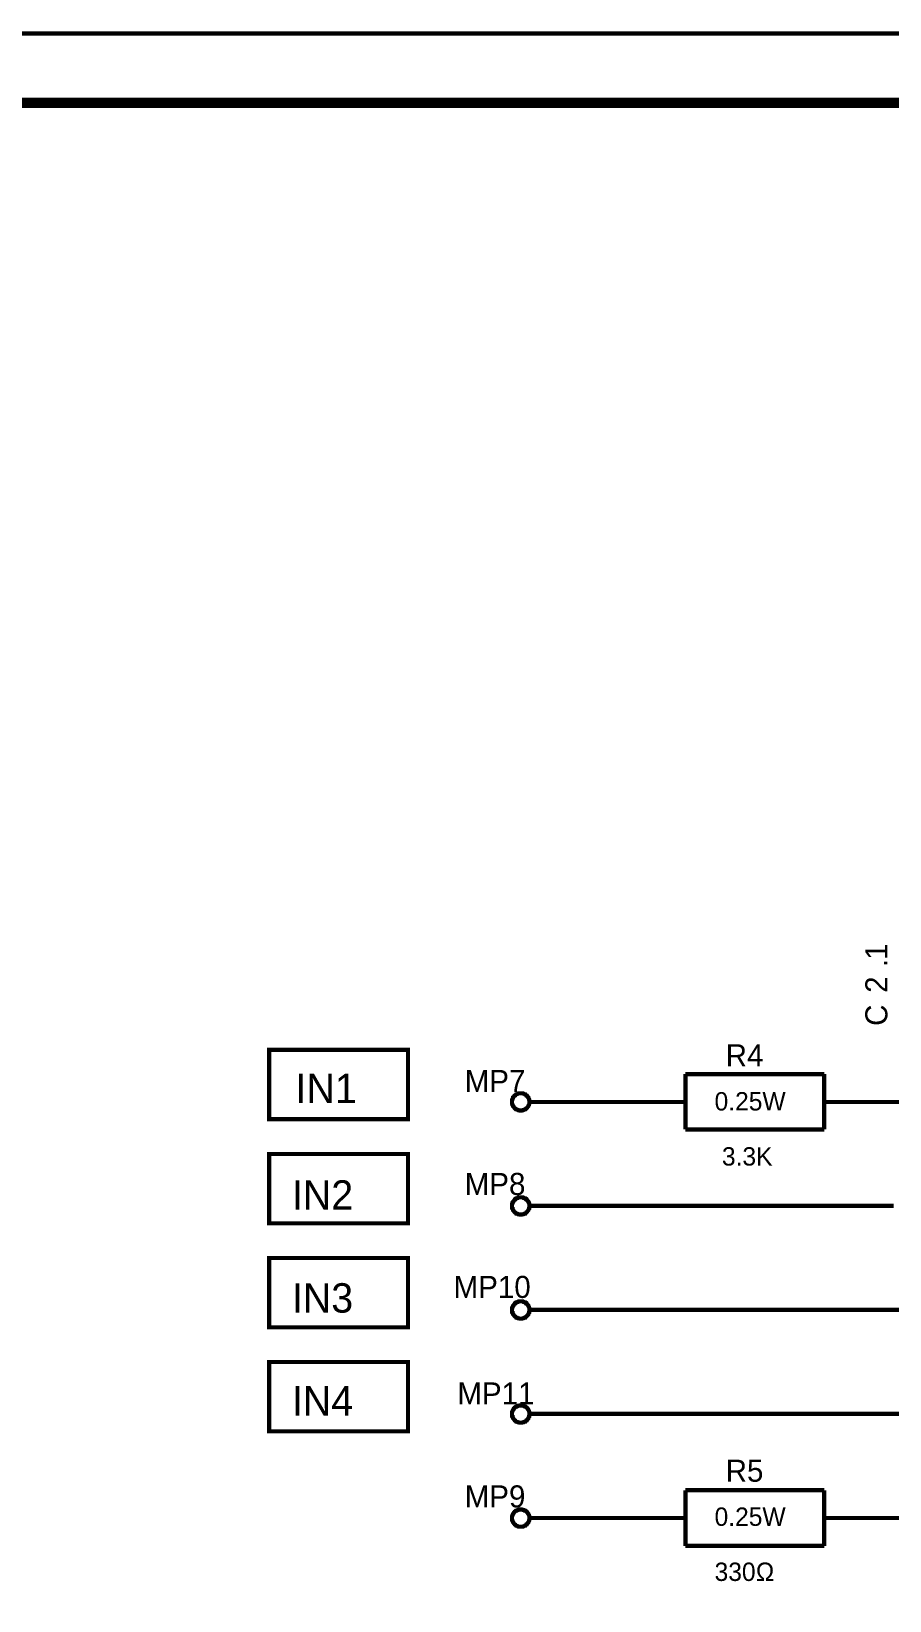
# Model space of a CAD drawing. Header units: millimetres. Extents: x 0 to 420, y 0 to 297.
# Drawn here: x 220.4 to 282.2, y 184 to 297.1 of the extents above; entities that cross this region are included whole.
import ezdxf

# ---------------------------------------------------------------- set-up
doc = ezdxf.new("R2010")
doc.units = ezdxf.units.MM
doc.layers.add('Sheet', color=255, linetype='Continuous')

msp = doc.modelspace()

# ---------------------------------------------------------------- linework, layer by layer
at = {"layer": 'Sheet'}
for points, const_width in [([(0.1, 297), (419.9, 297), (419.9, 0), (0.1, 0), (0.1, 297)], 0.3), ([(0.1, 297), (419.9, 297), (419.9, 0), (0.1, 0), (0.1, 297)], 0.3), ([(0.1, 297), (0.1, 0), (419.9, 0), (419.9, 297), (0.1, 297), (0.1, 297)], 0.0991), ([(0.1, 297), (0.1, 0), (419.9, 0), (419.9, 297), (0.1, 297), (0.1, 297)], 0.0991), ([(20.09, 292), (414.92, 292), (414.92, 8), (20.09, 8), (20.09, 292)], 0.749), ([(237.49, 223.74), (247.49, 223.74), (247.49, 218.74), (237.49, 218.74), (237.49, 223.74)], 0.3), ([(237.49, 223.74), (237.49, 218.74), (247.49, 218.74), (247.49, 223.74), (237.49, 223.74), (237.49, 223.74)], 0.0991), ([(237.49, 216.24), (247.49, 216.24), (247.49, 211.24), (237.49, 211.24), (237.49, 216.24)], 0.3), ([(237.49, 216.24), (237.49, 211.24), (247.49, 211.24), (247.49, 216.24), (237.49, 216.24), (237.49, 216.24)], 0.0991), ([(237.49, 208.74), (247.49, 208.74), (247.49, 203.74), (237.49, 203.74), (237.49, 208.74)], 0.3), ([(237.49, 208.74), (237.49, 203.74), (247.49, 203.74), (247.49, 208.74), (237.49, 208.74), (237.49, 208.74)], 0.0991), ([(237.49, 201.24), (247.49, 201.24), (247.49, 196.24), (237.49, 196.24), (237.49, 201.24)], 0.3), ([(237.49, 201.24), (237.49, 196.24), (247.49, 196.24), (247.49, 201.24), (237.49, 201.24), (237.49, 201.24)], 0.0991)]:
    msp.add_lwpolyline(points, close=True, dxfattribs=dict(at, const_width=const_width))
at = {"layer": 'Sheet', "const_width": 0.3}
for points in [[(279.98, 219.98), (287.48, 219.98), (287.48, 224.99)], [(267.48, 221.99), (267.48, 218)], [(267.48, 221.99), (277.48, 221.99)], [(277.48, 221.99), (277.48, 218)], [(254.99, 219.98), (254.99, 220.02), (254.99, 220.05), (254.99, 220.08), (255, 220.12), (255, 220.15), (255.02, 220.17), (255.02, 220.2), (255.04, 220.23), (255.05, 220.25), (255.07, 220.28), (255.07, 220.32), (255.09, 220.33), (255.12, 220.37), (255.13, 220.38), (255.15, 220.42), (255.17, 220.43), (255.18, 220.45), (255.22, 220.46), (255.23, 220.48), (255.27, 220.51), (255.28, 220.53), (255.32, 220.53), (255.35, 220.55), (255.37, 220.56), (255.4, 220.58), (255.43, 220.58), (255.45, 220.6), (255.48, 220.6), (255.52, 220.61), (255.55, 220.61), (255.58, 220.61), (255.61, 220.61)], [(255.61, 220.61), (255.58, 220.61), (255.55, 220.61), (255.52, 220.61), (255.48, 220.6), (255.45, 220.6), (255.43, 220.58), (255.4, 220.58), (255.37, 220.56), (255.35, 220.55), (255.32, 220.53), (255.28, 220.53), (255.27, 220.51), (255.23, 220.48), (255.22, 220.46), (255.18, 220.45), (255.17, 220.43), (255.15, 220.42), (255.13, 220.38), (255.12, 220.37), (255.09, 220.33), (255.07, 220.32), (255.07, 220.28), (255.05, 220.25), (255.04, 220.23), (255.02, 220.2), (255.02, 220.17), (255, 220.15), (255, 220.12), (254.99, 220.08), (254.99, 220.05), (254.99, 220.02), (254.99, 219.98)], [(255.61, 220.61), (255.65, 220.61), (255.68, 220.61), (255.71, 220.61), (255.75, 220.6), (255.78, 220.6), (255.8, 220.58), (255.83, 220.58), (255.86, 220.56), (255.88, 220.55), (255.91, 220.53), (255.95, 220.53), (255.96, 220.51), (256, 220.48), (256.01, 220.46), (256.05, 220.45), (256.06, 220.43), (256.08, 220.42), (256.09, 220.38), (256.11, 220.37), (256.14, 220.33), (256.16, 220.32), (256.16, 220.28), (256.18, 220.25), (256.19, 220.23), (256.21, 220.2), (256.21, 220.17), (256.23, 220.15), (256.23, 220.12), (256.24, 220.08), (256.24, 220.05), (256.24, 220.02), (256.24, 219.98)], [(256.24, 219.98), (256.24, 220.02), (256.24, 220.05), (256.24, 220.08), (256.23, 220.12), (256.23, 220.15), (256.21, 220.17), (256.21, 220.2), (256.19, 220.23), (256.18, 220.25), (256.16, 220.28), (256.16, 220.32), (256.14, 220.33), (256.11, 220.37), (256.09, 220.38), (256.08, 220.42), (256.06, 220.43), (256.05, 220.45), (256.01, 220.46), (256, 220.48), (255.96, 220.51), (255.95, 220.53), (255.91, 220.53), (255.88, 220.55), (255.86, 220.56), (255.83, 220.58), (255.8, 220.58), (255.78, 220.6), (255.75, 220.6), (255.71, 220.61), (255.68, 220.61), (255.65, 220.61), (255.61, 220.61)], [(255.61, 219.37), (255.58, 219.37), (255.55, 219.37), (255.52, 219.37), (255.48, 219.39), (255.45, 219.39), (255.43, 219.41), (255.4, 219.41), (255.37, 219.42), (255.35, 219.44), (255.32, 219.45), (255.28, 219.45), (255.27, 219.47), (255.23, 219.49), (255.22, 219.52), (255.18, 219.54), (255.17, 219.55), (255.15, 219.57), (255.13, 219.6), (255.12, 219.62), (255.09, 219.65), (255.07, 219.67), (255.07, 219.7), (255.05, 219.72), (255.04, 219.75), (255.02, 219.77), (255.02, 219.8), (255, 219.84), (255, 219.87), (254.99, 219.89), (254.99, 219.92), (254.99, 219.95), (254.99, 219.98)], [(254.99, 219.98), (254.99, 219.98)], [(254.99, 219.98), (254.99, 219.95), (254.99, 219.92), (254.99, 219.89), (255, 219.87), (255, 219.84), (255.02, 219.8), (255.02, 219.77), (255.04, 219.75), (255.05, 219.72), (255.07, 219.7), (255.07, 219.67), (255.09, 219.65), (255.12, 219.62), (255.13, 219.6), (255.15, 219.57), (255.17, 219.55), (255.18, 219.54), (255.22, 219.52), (255.23, 219.49), (255.27, 219.47), (255.28, 219.45), (255.32, 219.45), (255.35, 219.44), (255.37, 219.42), (255.4, 219.41), (255.43, 219.41), (255.45, 219.39), (255.48, 219.39), (255.52, 219.37), (255.55, 219.37), (255.58, 219.37), (255.61, 219.37)], [(256.24, 219.98), (256.24, 219.95), (256.24, 219.92), (256.24, 219.89), (256.23, 219.87), (256.23, 219.84), (256.21, 219.8), (256.21, 219.77), (256.19, 219.75), (256.18, 219.72), (256.16, 219.7), (256.16, 219.67), (256.14, 219.65), (256.11, 219.62), (256.09, 219.6), (256.08, 219.57), (256.06, 219.55), (256.05, 219.54), (256.01, 219.52), (256, 219.49), (255.96, 219.47), (255.95, 219.45), (255.91, 219.45), (255.88, 219.44), (255.86, 219.42), (255.83, 219.41), (255.8, 219.41), (255.78, 219.39), (255.75, 219.39), (255.71, 219.37), (255.68, 219.37), (255.65, 219.37), (255.61, 219.37)], [(255.61, 219.37), (255.65, 219.37), (255.68, 219.37), (255.71, 219.37), (255.75, 219.39), (255.78, 219.39), (255.8, 219.41), (255.83, 219.41), (255.86, 219.42), (255.88, 219.44), (255.91, 219.45), (255.95, 219.45), (255.96, 219.47), (256, 219.49), (256.01, 219.52), (256.05, 219.54), (256.06, 219.55), (256.08, 219.57), (256.09, 219.6), (256.11, 219.62), (256.14, 219.65), (256.16, 219.67), (256.16, 219.7), (256.18, 219.72), (256.19, 219.75), (256.21, 219.77), (256.21, 219.8), (256.23, 219.84), (256.23, 219.87), (256.24, 219.89), (256.24, 219.92), (256.24, 219.95), (256.24, 219.98)], [(256.24, 219.98), (257.49, 219.98)], [(256.24, 219.98), (256.24, 219.98), (256.24, 219.98), (256.24, 219.98), (256.24, 219.98), (256.24, 219.98), (256.24, 219.98), (256.24, 219.98), (256.24, 219.98), (256.24, 219.98), (256.24, 219.98), (256.24, 219.98), (256.24, 219.98), (256.24, 219.98), (256.24, 219.98), (256.24, 219.98), (256.24, 219.98), (256.24, 219.98), (256.24, 219.98), (256.24, 219.98), (256.24, 219.98), (256.24, 219.98), (256.24, 219.98), (256.24, 219.98), (256.24, 219.98), (256.24, 219.98), (256.24, 219.98), (256.24, 219.98), (256.24, 219.98), (256.24, 219.98), (256.24, 219.98), (256.24, 219.98), (256.24, 219.98)], [(256.24, 219.98), (256.24, 219.98)], [(257.49, 219.98), (264.98, 219.98)], [(267.48, 219.98), (264.98, 219.98)], [(277.48, 219.98), (279.98, 219.98)], [(267.48, 218), (277.48, 218)], [(254.99, 212.5), (254.99, 212.53), (254.99, 212.57), (254.99, 212.6), (255, 212.62), (255, 212.65), (255.02, 212.68), (255.02, 212.72), (255.04, 212.73), (255.05, 212.76), (255.07, 212.78), (255.07, 212.81), (255.09, 212.83), (255.12, 212.86), (255.13, 212.88), (255.15, 212.91), (255.17, 212.93), (255.18, 212.95), (255.22, 212.96), (255.23, 213), (255.27, 213.01), (255.28, 213.03), (255.32, 213.03), (255.35, 213.05), (255.37, 213.06), (255.4, 213.08), (255.43, 213.08), (255.45, 213.1), (255.48, 213.1), (255.52, 213.11), (255.55, 213.11), (255.58, 213.11), (255.61, 213.11)], [(255.61, 213.11), (255.58, 213.11), (255.55, 213.11), (255.52, 213.11), (255.48, 213.1), (255.45, 213.1), (255.43, 213.08), (255.4, 213.08), (255.37, 213.06), (255.35, 213.05), (255.32, 213.03), (255.28, 213.03), (255.27, 213.01), (255.23, 213), (255.22, 212.96), (255.18, 212.95), (255.17, 212.93), (255.15, 212.91), (255.13, 212.88), (255.12, 212.86), (255.09, 212.83), (255.07, 212.81), (255.07, 212.78), (255.05, 212.76), (255.04, 212.73), (255.02, 212.72), (255.02, 212.68), (255, 212.65), (255, 212.62), (254.99, 212.6), (254.99, 212.57), (254.99, 212.53), (254.99, 212.5)], [(255.61, 211.87), (255.58, 211.87), (255.55, 211.87), (255.52, 211.87), (255.48, 211.89), (255.45, 211.89), (255.43, 211.9), (255.4, 211.9), (255.37, 211.92), (255.35, 211.94), (255.32, 211.95), (255.28, 211.95), (255.27, 211.97), (255.23, 212), (255.22, 212.02), (255.18, 212.04), (255.17, 212.05), (255.15, 212.07), (255.13, 212.1), (255.12, 212.12), (255.09, 212.15), (255.07, 212.17), (255.07, 212.2), (255.05, 212.24), (255.04, 212.25), (255.02, 212.28), (255.02, 212.32), (255, 212.33), (255, 212.37), (254.99, 212.4), (254.99, 212.43), (254.99, 212.47), (254.99, 212.5)], [(254.99, 212.5), (254.99, 212.5)], [(254.99, 212.5), (254.99, 212.47), (254.99, 212.43), (254.99, 212.4), (255, 212.37), (255, 212.33), (255.02, 212.32), (255.02, 212.28), (255.04, 212.25), (255.05, 212.24), (255.07, 212.2), (255.07, 212.17), (255.09, 212.15), (255.12, 212.12), (255.13, 212.1), (255.15, 212.07), (255.17, 212.05), (255.18, 212.04), (255.22, 212.02), (255.23, 212), (255.27, 211.97), (255.28, 211.95), (255.32, 211.95), (255.35, 211.94), (255.37, 211.92), (255.4, 211.9), (255.43, 211.9), (255.45, 211.89), (255.48, 211.89), (255.52, 211.87), (255.55, 211.87), (255.58, 211.87), (255.61, 211.87)], [(255.61, 213.11), (255.65, 213.11), (255.68, 213.11), (255.71, 213.11), (255.75, 213.1), (255.78, 213.1), (255.8, 213.08), (255.83, 213.08), (255.86, 213.06), (255.88, 213.05), (255.91, 213.03), (255.95, 213.03), (255.96, 213.01), (256, 213), (256.01, 212.96), (256.05, 212.95), (256.06, 212.93), (256.08, 212.91), (256.09, 212.88), (256.11, 212.86), (256.14, 212.83), (256.16, 212.81), (256.16, 212.78), (256.18, 212.76), (256.19, 212.73), (256.21, 212.72), (256.21, 212.68), (256.23, 212.65), (256.23, 212.62), (256.24, 212.6), (256.24, 212.57), (256.24, 212.53), (256.24, 212.5)], [(256.24, 212.5), (256.24, 212.53), (256.24, 212.57), (256.24, 212.6), (256.23, 212.62), (256.23, 212.65), (256.21, 212.68), (256.21, 212.72), (256.19, 212.73), (256.18, 212.76), (256.16, 212.78), (256.16, 212.81), (256.14, 212.83), (256.11, 212.86), (256.09, 212.88), (256.08, 212.91), (256.06, 212.93), (256.05, 212.95), (256.01, 212.96), (256, 213), (255.96, 213.01), (255.95, 213.03), (255.91, 213.03), (255.88, 213.05), (255.86, 213.06), (255.83, 213.08), (255.8, 213.08), (255.78, 213.1), (255.75, 213.1), (255.71, 213.11), (255.68, 213.11), (255.65, 213.11), (255.61, 213.11)], [(256.24, 212.5), (256.24, 212.47), (256.24, 212.43), (256.24, 212.4), (256.23, 212.37), (256.23, 212.33), (256.21, 212.32), (256.21, 212.28), (256.19, 212.25), (256.18, 212.24), (256.16, 212.2), (256.16, 212.17), (256.14, 212.15), (256.11, 212.12), (256.09, 212.1), (256.08, 212.07), (256.06, 212.05), (256.05, 212.04), (256.01, 212.02), (256, 212), (255.96, 211.97), (255.95, 211.95), (255.91, 211.95), (255.88, 211.94), (255.86, 211.92), (255.83, 211.9), (255.8, 211.9), (255.78, 211.89), (255.75, 211.89), (255.71, 211.87), (255.68, 211.87), (255.65, 211.87), (255.61, 211.87)], [(255.61, 211.87), (255.65, 211.87), (255.68, 211.87), (255.71, 211.87), (255.75, 211.89), (255.78, 211.89), (255.8, 211.9), (255.83, 211.9), (255.86, 211.92), (255.88, 211.94), (255.91, 211.95), (255.95, 211.95), (255.96, 211.97), (256, 212), (256.01, 212.02), (256.05, 212.04), (256.06, 212.05), (256.08, 212.07), (256.09, 212.1), (256.11, 212.12), (256.14, 212.15), (256.16, 212.17), (256.16, 212.2), (256.18, 212.24), (256.19, 212.25), (256.21, 212.28), (256.21, 212.32), (256.23, 212.33), (256.23, 212.37), (256.24, 212.4), (256.24, 212.43), (256.24, 212.47), (256.24, 212.5)], [(256.24, 212.5), (257.49, 212.5)], [(256.24, 212.5), (256.24, 212.5), (256.24, 212.5), (256.24, 212.5), (256.24, 212.5), (256.24, 212.5), (256.24, 212.5), (256.24, 212.5), (256.24, 212.5), (256.24, 212.5), (256.24, 212.5), (256.24, 212.5), (256.24, 212.5), (256.24, 212.5), (256.24, 212.5), (256.24, 212.5), (256.24, 212.5), (256.24, 212.5), (256.24, 212.5), (256.24, 212.5), (256.24, 212.5), (256.24, 212.5), (256.24, 212.5), (256.24, 212.5), (256.24, 212.5), (256.24, 212.5), (256.24, 212.5), (256.24, 212.5), (256.24, 212.5), (256.24, 212.5), (256.24, 212.5), (256.24, 212.5), (256.24, 212.5)], [(256.24, 212.5), (256.24, 212.5)], [(257.49, 212.5), (279.98, 212.5)], [(282.48, 212.5), (279.98, 212.5)], [(254.99, 205), (254.99, 205.03), (254.99, 205.07), (254.99, 205.1), (255, 205.11), (255, 205.15), (255.02, 205.18), (255.02, 205.21), (255.04, 205.23), (255.05, 205.26), (255.07, 205.28), (255.07, 205.31), (255.09, 205.33), (255.12, 205.36), (255.13, 205.38), (255.15, 205.41), (255.17, 205.43), (255.18, 205.45), (255.22, 205.46), (255.23, 205.5), (255.27, 205.51), (255.28, 205.53), (255.32, 205.53), (255.35, 205.55), (255.37, 205.56), (255.4, 205.58), (255.43, 205.58), (255.45, 205.6), (255.48, 205.6), (255.52, 205.61), (255.55, 205.61), (255.58, 205.61), (255.61, 205.61)], [(255.61, 205.61), (255.58, 205.61), (255.55, 205.61), (255.52, 205.61), (255.48, 205.6), (255.45, 205.6), (255.43, 205.58), (255.4, 205.58), (255.37, 205.56), (255.35, 205.55), (255.32, 205.53), (255.28, 205.53), (255.27, 205.51), (255.23, 205.5), (255.22, 205.46), (255.18, 205.45), (255.17, 205.43), (255.15, 205.41), (255.13, 205.38), (255.12, 205.36), (255.09, 205.33), (255.07, 205.31), (255.07, 205.28), (255.05, 205.26), (255.04, 205.23), (255.02, 205.21), (255.02, 205.18), (255, 205.15), (255, 205.11), (254.99, 205.1), (254.99, 205.07), (254.99, 205.03), (254.99, 205)], [(255.61, 204.37), (255.58, 204.37), (255.55, 204.37), (255.52, 204.37), (255.48, 204.39), (255.45, 204.39), (255.43, 204.4), (255.4, 204.4), (255.37, 204.42), (255.35, 204.44), (255.32, 204.45), (255.28, 204.45), (255.27, 204.47), (255.23, 204.5), (255.22, 204.52), (255.18, 204.54), (255.17, 204.55), (255.15, 204.57), (255.13, 204.6), (255.12, 204.62), (255.09, 204.65), (255.07, 204.67), (255.07, 204.7), (255.05, 204.73), (255.04, 204.75), (255.02, 204.78), (255.02, 204.82), (255, 204.83), (255, 204.87), (254.99, 204.9), (254.99, 204.93), (254.99, 204.97), (254.99, 205)], [(254.99, 205), (254.99, 205)], [(254.99, 205), (254.99, 204.97), (254.99, 204.93), (254.99, 204.9), (255, 204.87), (255, 204.83), (255.02, 204.82), (255.02, 204.78), (255.04, 204.75), (255.05, 204.73), (255.07, 204.7), (255.07, 204.67), (255.09, 204.65), (255.12, 204.62), (255.13, 204.6), (255.15, 204.57), (255.17, 204.55), (255.18, 204.54), (255.22, 204.52), (255.23, 204.5), (255.27, 204.47), (255.28, 204.45), (255.32, 204.45), (255.35, 204.44), (255.37, 204.42), (255.4, 204.4), (255.43, 204.4), (255.45, 204.39), (255.48, 204.39), (255.52, 204.37), (255.55, 204.37), (255.58, 204.37), (255.61, 204.37)], [(255.61, 205.61), (255.65, 205.61), (255.68, 205.61), (255.71, 205.61), (255.75, 205.6), (255.78, 205.6), (255.8, 205.58), (255.83, 205.58), (255.86, 205.56), (255.88, 205.55), (255.91, 205.53), (255.95, 205.53), (255.96, 205.51), (256, 205.5), (256.01, 205.46), (256.05, 205.45), (256.06, 205.43), (256.08, 205.41), (256.09, 205.38), (256.11, 205.36), (256.14, 205.33), (256.16, 205.31), (256.16, 205.28), (256.18, 205.26), (256.19, 205.23), (256.21, 205.21), (256.21, 205.18), (256.23, 205.15), (256.23, 205.11), (256.24, 205.1), (256.24, 205.07), (256.24, 205.03), (256.24, 205)], [(256.24, 205), (256.24, 205.03), (256.24, 205.07), (256.24, 205.1), (256.23, 205.11), (256.23, 205.15), (256.21, 205.18), (256.21, 205.21), (256.19, 205.23), (256.18, 205.26), (256.16, 205.28), (256.16, 205.31), (256.14, 205.33), (256.11, 205.36), (256.09, 205.38), (256.08, 205.41), (256.06, 205.43), (256.05, 205.45), (256.01, 205.46), (256, 205.5), (255.96, 205.51), (255.95, 205.53), (255.91, 205.53), (255.88, 205.55), (255.86, 205.56), (255.83, 205.58), (255.8, 205.58), (255.78, 205.6), (255.75, 205.6), (255.71, 205.61), (255.68, 205.61), (255.65, 205.61), (255.61, 205.61)], [(256.24, 205), (256.24, 204.97), (256.24, 204.93), (256.24, 204.9), (256.23, 204.87), (256.23, 204.83), (256.21, 204.82), (256.21, 204.78), (256.19, 204.75), (256.18, 204.73), (256.16, 204.7), (256.16, 204.67), (256.14, 204.65), (256.11, 204.62), (256.09, 204.6), (256.08, 204.57), (256.06, 204.55), (256.05, 204.54), (256.01, 204.52), (256, 204.5), (255.96, 204.47), (255.95, 204.45), (255.91, 204.45), (255.88, 204.44), (255.86, 204.42), (255.83, 204.4), (255.8, 204.4), (255.78, 204.39), (255.75, 204.39), (255.71, 204.37), (255.68, 204.37), (255.65, 204.37), (255.61, 204.37)], [(255.61, 204.37), (255.65, 204.37), (255.68, 204.37), (255.71, 204.37), (255.75, 204.39), (255.78, 204.39), (255.8, 204.4), (255.83, 204.4), (255.86, 204.42), (255.88, 204.44), (255.91, 204.45), (255.95, 204.45), (255.96, 204.47), (256, 204.5), (256.01, 204.52), (256.05, 204.54), (256.06, 204.55), (256.08, 204.57), (256.09, 204.6), (256.11, 204.62), (256.14, 204.65), (256.16, 204.67), (256.16, 204.7), (256.18, 204.73), (256.19, 204.75), (256.21, 204.78), (256.21, 204.82), (256.23, 204.83), (256.23, 204.87), (256.24, 204.9), (256.24, 204.93), (256.24, 204.97), (256.24, 205)], [(256.24, 205), (257.49, 205)], [(256.24, 205), (256.24, 205), (256.24, 205), (256.24, 205), (256.24, 205), (256.24, 205), (256.24, 205), (256.24, 205), (256.24, 205), (256.24, 205), (256.24, 205), (256.24, 205), (256.24, 205), (256.24, 205), (256.24, 205), (256.24, 205), (256.24, 205), (256.24, 205), (256.24, 205), (256.24, 205), (256.24, 205), (256.24, 205), (256.24, 205), (256.24, 205), (256.24, 205), (256.24, 205), (256.24, 205), (256.24, 205), (256.24, 205), (256.24, 205), (256.24, 205), (256.24, 205), (256.24, 205)], [(256.24, 205), (256.24, 205)], [(257.49, 205), (297.47, 205)], [(254.99, 197.5), (254.99, 197.53), (254.99, 197.56), (254.99, 197.6), (255, 197.63), (255, 197.65), (255.02, 197.68), (255.02, 197.71), (255.04, 197.75), (255.05, 197.76), (255.07, 197.8), (255.07, 197.81), (255.09, 197.85), (255.12, 197.86), (255.13, 197.9), (255.15, 197.91), (255.17, 197.93), (255.18, 197.96), (255.22, 197.98), (255.23, 197.99), (255.27, 198.01), (255.28, 198.03), (255.32, 198.04), (255.35, 198.04), (255.37, 198.06), (255.4, 198.08), (255.43, 198.08), (255.45, 198.09), (255.48, 198.09), (255.52, 198.11), (255.55, 198.11), (255.58, 198.11), (255.61, 198.11)], [(255.61, 198.11), (255.58, 198.11), (255.55, 198.11), (255.52, 198.11), (255.48, 198.09), (255.45, 198.09), (255.43, 198.08), (255.4, 198.08), (255.37, 198.06), (255.35, 198.04), (255.32, 198.04), (255.28, 198.03), (255.27, 198.01), (255.23, 197.99), (255.22, 197.98), (255.18, 197.96), (255.17, 197.93), (255.15, 197.91), (255.13, 197.9), (255.12, 197.86), (255.09, 197.85), (255.07, 197.81), (255.07, 197.8), (255.05, 197.76), (255.04, 197.75), (255.02, 197.71), (255.02, 197.68), (255, 197.65), (255, 197.63), (254.99, 197.6), (254.99, 197.56), (254.99, 197.53), (254.99, 197.5)], [(255.61, 198.11), (255.65, 198.11), (255.68, 198.11), (255.71, 198.11), (255.75, 198.09), (255.78, 198.09), (255.8, 198.08), (255.83, 198.08), (255.86, 198.06), (255.88, 198.04), (255.91, 198.04), (255.95, 198.03), (255.96, 198.01), (256, 197.99), (256.01, 197.98), (256.05, 197.96), (256.06, 197.93), (256.08, 197.91), (256.09, 197.9), (256.11, 197.86), (256.14, 197.85), (256.16, 197.81), (256.16, 197.8), (256.18, 197.76), (256.19, 197.75), (256.21, 197.71), (256.21, 197.68), (256.23, 197.65), (256.23, 197.63), (256.24, 197.6), (256.24, 197.56), (256.24, 197.53), (256.24, 197.5)], [(256.24, 197.5), (256.24, 197.53), (256.24, 197.56), (256.24, 197.6), (256.23, 197.63), (256.23, 197.65), (256.21, 197.68), (256.21, 197.71), (256.19, 197.75), (256.18, 197.76), (256.16, 197.8), (256.16, 197.81), (256.14, 197.85), (256.11, 197.86), (256.09, 197.9), (256.08, 197.91), (256.06, 197.93), (256.05, 197.96), (256.01, 197.98), (256, 197.99), (255.96, 198.01), (255.95, 198.03), (255.91, 198.04), (255.88, 198.04), (255.86, 198.06), (255.83, 198.08), (255.8, 198.08), (255.78, 198.09), (255.75, 198.09), (255.71, 198.11), (255.68, 198.11), (255.65, 198.11), (255.61, 198.11)], [(255.61, 196.87), (255.58, 196.87), (255.55, 196.87), (255.52, 196.87), (255.48, 196.89), (255.45, 196.89), (255.43, 196.9), (255.4, 196.9), (255.37, 196.92), (255.35, 196.93), (255.32, 196.95), (255.28, 196.95), (255.27, 196.97), (255.23, 197), (255.22, 197.02), (255.18, 197.03), (255.17, 197.05), (255.15, 197.07), (255.13, 197.1), (255.12, 197.12), (255.09, 197.15), (255.07, 197.17), (255.07, 197.2), (255.05, 197.23), (255.04, 197.25), (255.02, 197.28), (255.02, 197.32), (255, 197.33), (255, 197.37), (254.99, 197.4), (254.99, 197.43), (254.99, 197.46), (254.99, 197.5)], [(254.99, 197.5), (254.99, 197.5)], [(254.99, 197.5), (254.99, 197.46), (254.99, 197.43), (254.99, 197.4), (255, 197.37), (255, 197.33), (255.02, 197.32), (255.02, 197.28), (255.04, 197.25), (255.05, 197.23), (255.07, 197.2), (255.07, 197.17), (255.09, 197.15), (255.12, 197.12), (255.13, 197.1), (255.15, 197.07), (255.17, 197.05), (255.18, 197.03), (255.22, 197.02), (255.23, 197), (255.27, 196.97), (255.28, 196.95), (255.32, 196.95), (255.35, 196.93), (255.37, 196.92), (255.4, 196.9), (255.43, 196.9), (255.45, 196.89), (255.48, 196.89), (255.52, 196.87), (255.55, 196.87), (255.58, 196.87), (255.61, 196.87)], [(256.24, 197.5), (256.24, 197.46), (256.24, 197.43), (256.24, 197.4), (256.23, 197.37), (256.23, 197.33), (256.21, 197.32), (256.21, 197.28), (256.19, 197.25), (256.18, 197.23), (256.16, 197.2), (256.16, 197.17), (256.14, 197.15), (256.11, 197.12), (256.09, 197.1), (256.08, 197.07), (256.06, 197.05), (256.05, 197.03), (256.01, 197.02), (256, 197), (255.96, 196.97), (255.95, 196.95), (255.91, 196.95), (255.88, 196.93), (255.86, 196.92), (255.83, 196.9), (255.8, 196.9), (255.78, 196.89), (255.75, 196.89), (255.71, 196.87), (255.68, 196.87), (255.65, 196.87), (255.61, 196.87)], [(255.61, 196.87), (255.65, 196.87), (255.68, 196.87), (255.71, 196.87), (255.75, 196.89), (255.78, 196.89), (255.8, 196.9), (255.83, 196.9), (255.86, 196.92), (255.88, 196.93), (255.91, 196.95), (255.95, 196.95), (255.96, 196.97), (256, 197), (256.01, 197.02), (256.05, 197.03), (256.06, 197.05), (256.08, 197.07), (256.09, 197.1), (256.11, 197.12), (256.14, 197.15), (256.16, 197.17), (256.16, 197.2), (256.18, 197.23), (256.19, 197.25), (256.21, 197.28), (256.21, 197.32), (256.23, 197.33), (256.23, 197.37), (256.24, 197.4), (256.24, 197.43), (256.24, 197.46), (256.24, 197.5)], [(256.24, 197.5), (257.49, 197.5)], [(256.24, 197.5), (256.24, 197.5), (256.24, 197.5), (256.24, 197.5), (256.24, 197.5), (256.24, 197.5), (256.24, 197.5), (256.24, 197.5), (256.24, 197.5), (256.24, 197.5), (256.24, 197.5), (256.24, 197.5), (256.24, 197.5), (256.24, 197.5), (256.24, 197.5), (256.24, 197.5), (256.24, 197.5), (256.24, 197.5), (256.24, 197.5), (256.24, 197.5), (256.24, 197.5), (256.24, 197.5), (256.24, 197.5), (256.24, 197.5), (256.24, 197.5), (256.24, 197.5), (256.24, 197.5), (256.24, 197.5), (256.24, 197.5), (256.24, 197.5), (256.24, 197.5), (256.24, 197.5), (256.24, 197.5)], [(256.24, 197.5), (256.24, 197.5)], [(257.49, 197.5), (314.95, 197.5)], [(267.48, 192), (267.48, 187.99)], [(267.48, 192), (277.48, 192)], [(277.48, 192), (277.48, 187.99)], [(254.99, 190), (254.99, 190.03), (254.99, 190.06), (254.99, 190.1), (255, 190.13), (255, 190.15), (255.02, 190.18), (255.02, 190.21), (255.04, 190.24), (255.05, 190.26), (255.07, 190.29), (255.07, 190.31), (255.09, 190.34), (255.12, 190.36), (255.13, 190.39), (255.15, 190.41), (255.17, 190.43), (255.18, 190.46), (255.22, 190.48), (255.23, 190.49), (255.27, 190.51), (255.28, 190.53), (255.32, 190.54), (255.35, 190.54), (255.37, 190.56), (255.4, 190.58), (255.43, 190.58), (255.45, 190.59), (255.48, 190.59), (255.52, 190.61), (255.55, 190.61), (255.58, 190.61), (255.61, 190.61)], [(255.61, 190.61), (255.58, 190.61), (255.55, 190.61), (255.52, 190.61), (255.48, 190.59), (255.45, 190.59), (255.43, 190.58), (255.4, 190.58), (255.37, 190.56), (255.35, 190.54), (255.32, 190.54), (255.28, 190.53), (255.27, 190.51), (255.23, 190.49), (255.22, 190.48), (255.18, 190.46), (255.17, 190.43), (255.15, 190.41), (255.13, 190.39), (255.12, 190.36), (255.09, 190.34), (255.07, 190.31), (255.07, 190.29), (255.05, 190.26), (255.04, 190.24), (255.02, 190.21), (255.02, 190.18), (255, 190.15), (255, 190.13), (254.99, 190.1), (254.99, 190.06), (254.99, 190.03), (254.99, 190)], [(255.61, 189.37), (255.58, 189.37), (255.55, 189.37), (255.52, 189.37), (255.48, 189.38), (255.45, 189.38), (255.43, 189.4), (255.4, 189.4), (255.37, 189.42), (255.35, 189.43), (255.32, 189.45), (255.28, 189.45), (255.27, 189.47), (255.23, 189.5), (255.22, 189.52), (255.18, 189.53), (255.17, 189.55), (255.15, 189.57), (255.13, 189.6), (255.12, 189.62), (255.09, 189.65), (255.07, 189.67), (255.07, 189.7), (255.05, 189.73), (255.04, 189.75), (255.02, 189.78), (255.02, 189.81), (255, 189.83), (255, 189.86), (254.99, 189.9), (254.99, 189.93), (254.99, 189.96), (254.99, 190)], [(254.99, 190), (254.99, 190)], [(254.99, 190), (254.99, 189.96), (254.99, 189.93), (254.99, 189.9), (255, 189.86), (255, 189.83), (255.02, 189.81), (255.02, 189.78), (255.04, 189.75), (255.05, 189.73), (255.07, 189.7), (255.07, 189.67), (255.09, 189.65), (255.12, 189.62), (255.13, 189.6), (255.15, 189.57), (255.17, 189.55), (255.18, 189.53), (255.22, 189.52), (255.23, 189.5), (255.27, 189.47), (255.28, 189.45), (255.32, 189.45), (255.35, 189.43), (255.37, 189.42), (255.4, 189.4), (255.43, 189.4), (255.45, 189.38), (255.48, 189.38), (255.52, 189.37), (255.55, 189.37), (255.58, 189.37), (255.61, 189.37)], [(255.61, 190.61), (255.65, 190.61), (255.68, 190.61), (255.71, 190.61), (255.75, 190.59), (255.78, 190.59), (255.8, 190.58), (255.83, 190.58), (255.86, 190.56), (255.88, 190.54), (255.91, 190.54), (255.95, 190.53), (255.96, 190.51), (256, 190.49), (256.01, 190.48), (256.05, 190.46), (256.06, 190.43), (256.08, 190.41), (256.09, 190.39), (256.11, 190.36), (256.14, 190.34), (256.16, 190.31), (256.16, 190.29), (256.18, 190.26), (256.19, 190.24), (256.21, 190.21), (256.21, 190.18), (256.23, 190.15), (256.23, 190.13), (256.24, 190.1), (256.24, 190.06), (256.24, 190.03), (256.24, 190)], [(256.24, 190), (256.24, 190.03), (256.24, 190.06), (256.24, 190.1), (256.23, 190.13), (256.23, 190.15), (256.21, 190.18), (256.21, 190.21), (256.19, 190.24), (256.18, 190.26), (256.16, 190.29), (256.16, 190.31), (256.14, 190.34), (256.11, 190.36), (256.09, 190.39), (256.08, 190.41), (256.06, 190.43), (256.05, 190.46), (256.01, 190.48), (256, 190.49), (255.96, 190.51), (255.95, 190.53), (255.91, 190.54), (255.88, 190.54), (255.86, 190.56), (255.83, 190.58), (255.8, 190.58), (255.78, 190.59), (255.75, 190.59), (255.71, 190.61), (255.68, 190.61), (255.65, 190.61), (255.61, 190.61)], [(256.24, 190), (256.24, 189.96), (256.24, 189.93), (256.24, 189.9), (256.23, 189.86), (256.23, 189.83), (256.21, 189.81), (256.21, 189.78), (256.19, 189.75), (256.18, 189.73), (256.16, 189.7), (256.16, 189.67), (256.14, 189.65), (256.11, 189.62), (256.09, 189.6), (256.08, 189.57), (256.06, 189.55), (256.05, 189.53), (256.01, 189.52), (256, 189.5), (255.96, 189.47), (255.95, 189.45), (255.91, 189.45), (255.88, 189.43), (255.86, 189.42), (255.83, 189.4), (255.8, 189.4), (255.78, 189.38), (255.75, 189.38), (255.71, 189.37), (255.68, 189.37), (255.65, 189.37), (255.61, 189.37)], [(255.61, 189.37), (255.65, 189.37), (255.68, 189.37), (255.71, 189.37), (255.75, 189.38), (255.78, 189.38), (255.8, 189.4), (255.83, 189.4), (255.86, 189.42), (255.88, 189.43), (255.91, 189.45), (255.95, 189.45), (255.96, 189.47), (256, 189.5), (256.01, 189.52), (256.05, 189.53), (256.06, 189.55), (256.08, 189.57), (256.09, 189.6), (256.11, 189.62), (256.14, 189.65), (256.16, 189.67), (256.16, 189.7), (256.18, 189.73), (256.19, 189.75), (256.21, 189.78), (256.21, 189.81), (256.23, 189.83), (256.23, 189.86), (256.24, 189.9), (256.24, 189.93), (256.24, 189.96), (256.24, 190)], [(256.24, 190), (257.49, 190)], [(256.24, 190), (256.24, 190), (256.24, 190), (256.24, 190), (256.24, 190), (256.24, 190), (256.24, 190), (256.24, 190), (256.24, 190), (256.24, 190), (256.24, 190), (256.24, 190), (256.24, 190), (256.24, 190), (256.24, 190), (256.24, 190), (256.24, 190), (256.24, 190), (256.24, 190), (256.24, 190), (256.24, 190), (256.24, 190), (256.24, 190), (256.24, 190), (256.24, 190), (256.24, 190), (256.24, 190), (256.24, 190), (256.24, 190), (256.24, 190), (256.24, 190), (256.24, 190), (256.24, 190)], [(256.24, 190), (256.24, 190)], [(257.49, 190), (264.98, 190)], [(267.48, 190), (264.98, 190)], [(277.48, 190), (279.98, 190)], [(279.98, 190), (284.98, 190)], [(267.48, 187.99), (277.48, 187.99)]]:
    msp.add_lwpolyline(points, dxfattribs=at)

# ---------------------------------------------------------------- texts
at = {"layer": 'Sheet'}
for s, p in [('1', (282.03, 230.23)), ('.', (282.03, 229.7)), ('2', (282.03, 227.85)), ('C', (282.03, 225.47))]:
    msp.add_text(s, height=1.59, rotation=90, dxfattribs=at).set_placement(p)
for s, height, p in [('R4', 1.59, (270.38, 222.55)), ('IN1', 2.12, (239.39, 219.9)), ('MP7', 1.59, (251.58, 220.7)), ('0.25W', 1.325, (269.58, 219.37)), ('3.3K', 1.325, (270.11, 215.4)), ('IN2', 2.12, (239.13, 212.22)), ('MP8', 1.59, (251.58, 213.28)), ('MP10', 1.59, (250.78, 205.86)), ('IN3', 2.12, (239.13, 204.8)), ('IN4', 2.12, (239.13, 197.38)), ('MP11', 1.59, (251.05, 198.18)), ('R5', 1.59, (270.38, 192.61)), ('MP9', 1.59, (251.58, 190.76)), ('0.25W', 1.325, (269.58, 189.43)), ('330Ω', 1.325, (269.58, 185.46))]:
    msp.add_text(s, height=height, dxfattribs=at).set_placement(p)

doc.saveas('drawing.dxf')
